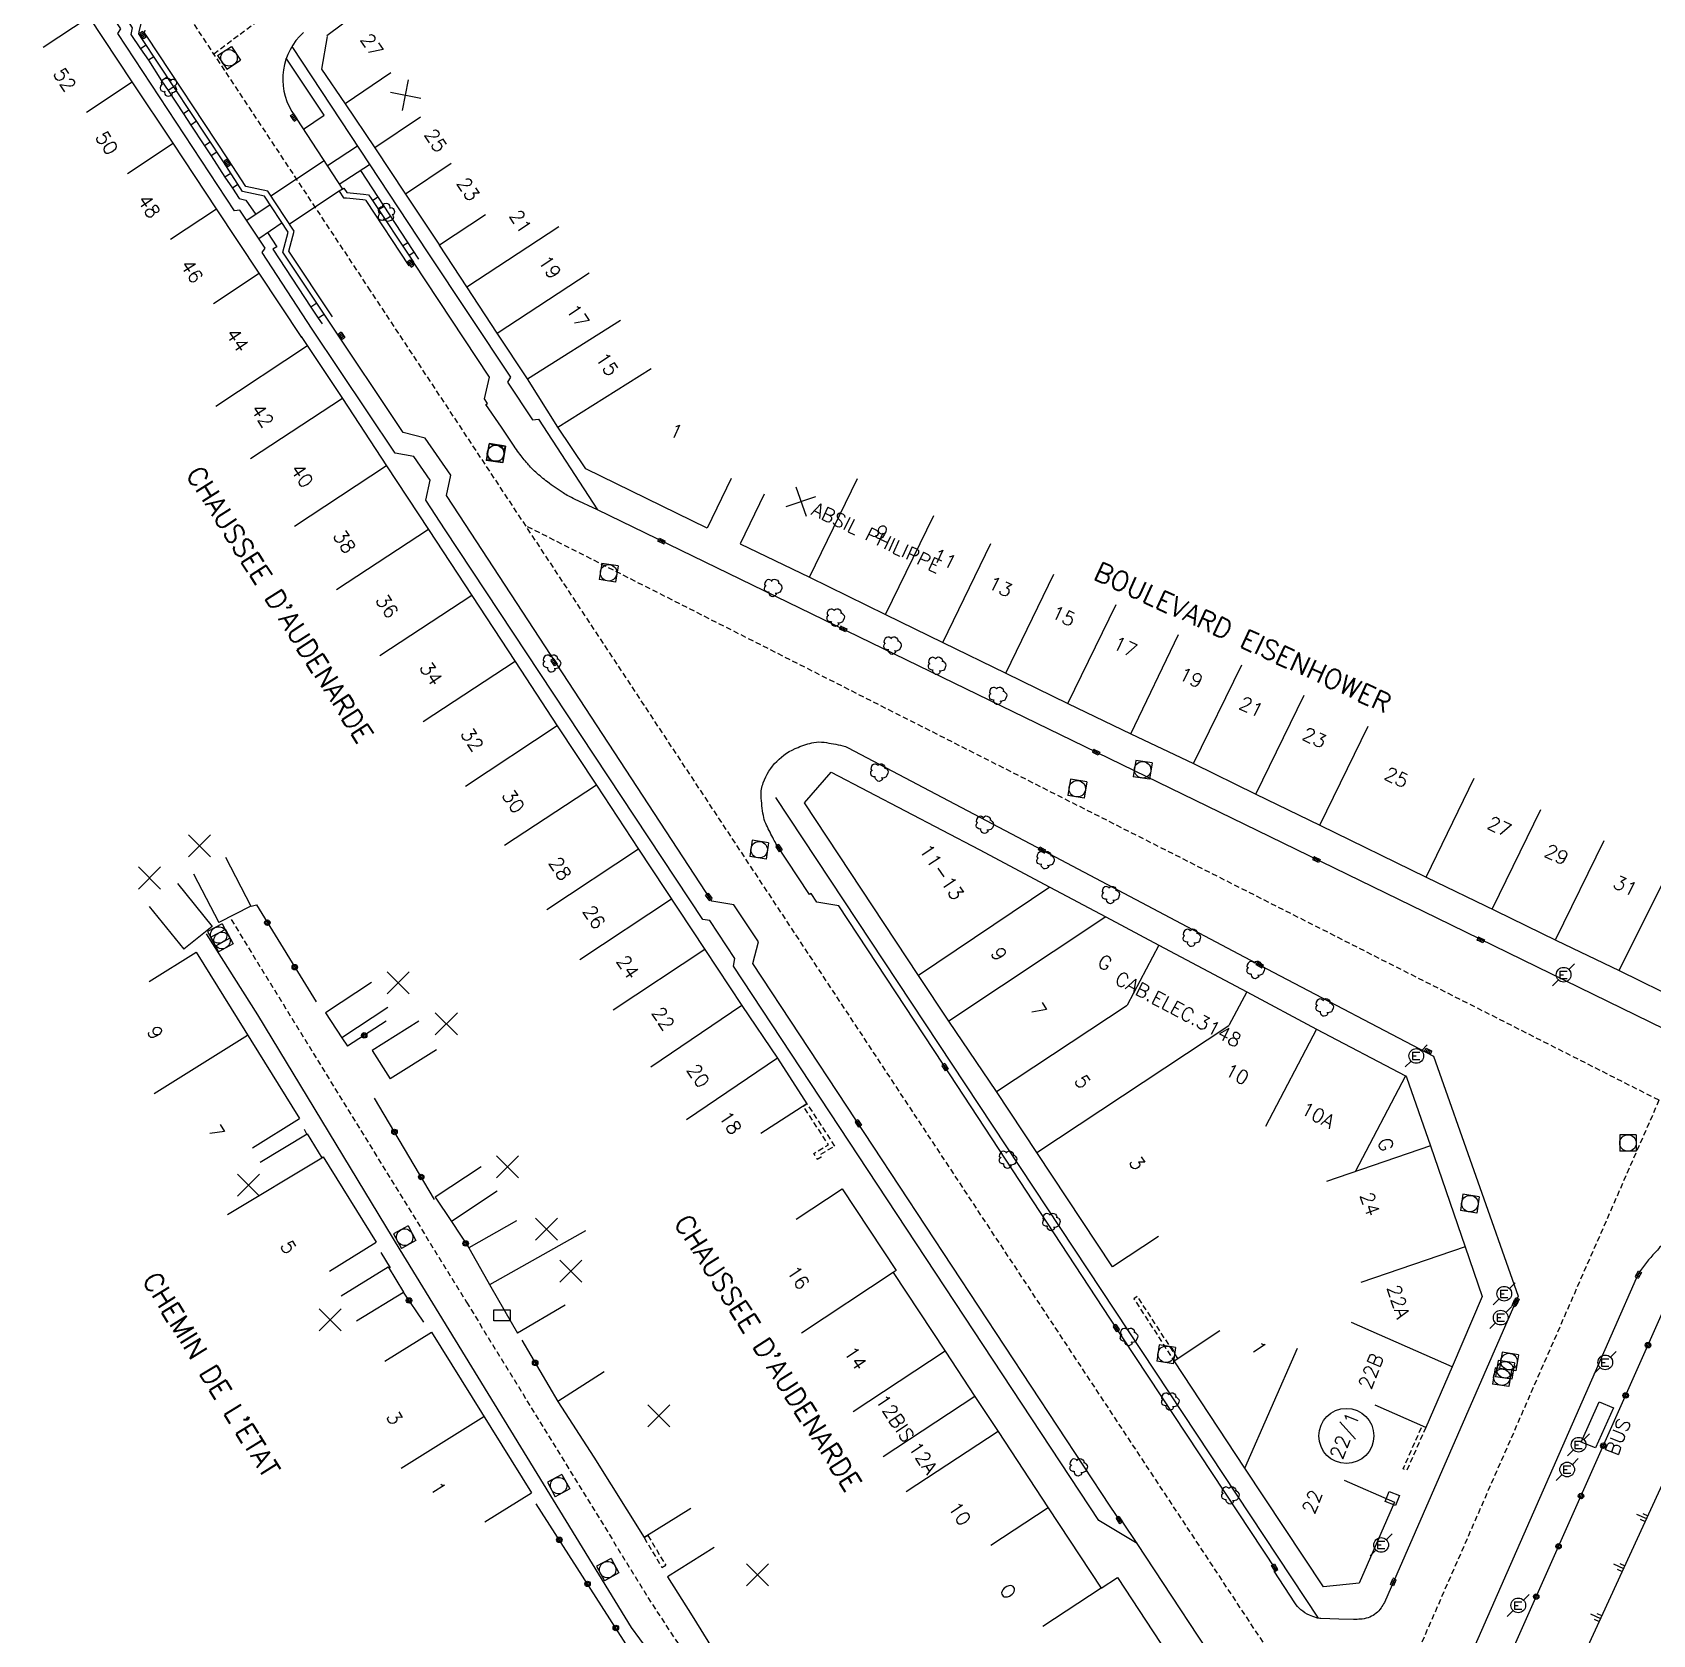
# Model space of a CAD drawing. Header units: millimetres. Extents: x 79999 to 81000, y 145000 to 146000.
# Drawn here: x 80578.2 to 80725.4, y 145427.9 to 145573.5 of the extents above; entities that cross this region are included whole.
import ezdxf
from ezdxf.enums import TextEntityAlignment as Align

# ---------------------------------------------------------------- set-up
doc = ezdxf.new("R2010")
doc.units = ezdxf.units.MM
doc.linetypes.add('DASHED', pattern=[0.75, 0.5, -0.25])
doc.layers.get('0').update_dxf_attribs({"linetype": 'CONTINUOUS'})
for name, color, linetype in [('W0001', 6, 'DASHED'), ('W0008', 7, 'CONTINUOUS'), ('W0100', 7, 'CONTINUOUS'), ('W0112', 1, 'DASHED'), ('W0211', 2, 'CONTINUOUS'), ('W0300', 7, 'CONTINUOUS'), ('W0322', 7, 'CONTINUOUS'), ('W0334', 7, 'CONTINUOUS'), ('W0400', 7, 'CONTINUOUS'), ('W0420', 7, 'CONTINUOUS'), ('W0471', 7, 'CONTINUOUS'), ('w0984', 7, 'CONTINUOUS'), ('W0989', 7, 'CONTINUOUS'), ('W0991', 7, 'CONTINUOUS'), ('W1102', 7, 'CONTINUOUS'), ('W1471', 7, 'CONTINUOUS')]:
    doc.layers.add(name, color=color, linetype=linetype)
doc.styles.get("Standard").update_dxf_attribs({"font": 'romans.shx', "width": 0.85})

# ---------------------------------------------------------------- blocks, each defined once
blk = doc.blocks.new('T420')
for p, q in [((0.75, 0.75), (-0.75, 0.75)), ((-0.75, 0.75), (-0.75, -0.75)), ((0.75, 0.75), (0.75, -0.75)), ((0.75, -0.75), (-0.75, -0.75))]:
    blk.add_line(p, q)
blk.add_ellipse((0, 0), major_axis=(-0.53, 0.53), ratio=1, start_param=3.926991, end_param=10.210176)
blk = doc.blocks.new('t322o')
at = {"color": 0, "linetype": 'Continuous'}
for radius in [0.25, 0.15]:
    blk.add_circle((0, 0), radius, dxfattribs=at)
blk = doc.blocks.new('t991o')
at = {"color": 0, "linetype": 'Continuous'}
for p, q in [((-1, 1), (1, -1)), ((-1, -1), (1, 1))]:
    blk.add_line(p, q, dxfattribs=at)
blk = doc.blocks.new('T400')
for p, q in [((-0.15, 0.3), (0.15, 0.3)), ((-0.15, -0.25), (-0.15, 0.3)), ((-0.15, 0.15), (0.15, 0.15)), ((-0.15, 0), (0.15, 0)), ((0.15, 0.3), (0.15, -0.25)), ((-0.15, -0.15), (0.15, -0.15)), ((-0.15, -0.25), (-0.15, -0.3)), ((-0.15, -0.3), (0.15, -0.3)), ((0.15, -0.3), (0.15, -0.25))]:
    blk.add_line(p, q)
blk = doc.blocks.new('T471')
for p, q in [((-0.333334, 0.333334), (-0.333334, -0.333334)), ((-0.333334, 0.333334), (0.333334, 0.333334)), ((-0.333334, 0), (0, 0)), ((0.500001, 0.500001), (1.000002, 1.000002)), ((-0.500001, -0.500001), (-1.000002, -1.000002)), ((-0.333334, -0.333334), (0.333334, -0.333334))]:
    blk.add_line(p, q)
blk.add_ellipse((0, 0), major_axis=(0.471405, 0.471405), ratio=1, start_param=5.4977871438, end_param=11.780972451)
blk = doc.blocks.new('t211o')
at = {"color": 0, "linetype": 'Continuous'}
for p, q in [((-0.29, 0.5), (-0.29, 0)), ((0, 1), (0, 0)), ((0.29, 0.5), (0.29, 0))]:
    blk.add_line(p, q, dxfattribs=at)
blk = doc.blocks.new('T300')
for p, q in [((-0.8, 0.51), (-0.86, 0.34)), ((-0.86, 0.34), (-0.86, 0.17)), ((-0.86, 0.17), (-0.74, 0.06)), ((-0.69, 0.63), (-0.8, 0.51)), ((-0.8, -0.06), (-0.74, 0.06)), ((-0.74, 0.06), (-0.69, 0.11)), ((-0.57, 0.69), (-0.69, 0.63)), ((-0.46, 0.69), (-0.57, 0.69)), ((-0.29, 0.63), (-0.46, 0.69)), ((-0.29, 0.63), (-0.17, 0.74)), ((-0.23, 0.57), (-0.29, 0.63)), ((-0.17, 0.74), (-0.06, 0.8)), ((-0.06, 0.8), (0.06, 0.8)), ((0.06, 0.8), (0.23, 0.74)), ((0.23, 0.74), (0.34, 0.63)), ((0.34, 0.63), (0.4, 0.51)), ((0.46, 0.46), (0.34, 0.46)), ((0.4, 0.51), (0.4, 0.46)), ((0.57, 0.4), (0.46, 0.46)), ((0.57, 0.4), (0.69, 0.29)), ((0.69, 0.29), (0.74, 0.17)), ((0.74, 0.06), (0.69, -0.17)), ((0.74, 0.17), (0.74, 0.06)), ((-0.8, -0.17), (-0.8, -0.06)), ((-0.8, -0.23), (-0.8, -0.17)), ((-0.74, -0.34), (-0.8, -0.23)), ((-0.69, -0.4), (-0.74, -0.34)), ((-0.51, -0.46), (-0.69, -0.4)), ((-0.4, -0.46), (-0.51, -0.46)), ((-0.4, -0.46), (-0.34, -0.46)), ((-0.34, -0.46), (-0.34, -0.4)), ((-0.34, -0.51), (-0.34, -0.46)), ((-0.29, -0.63), (-0.34, -0.51)), ((-0.17, -0.74), (-0.29, -0.63)), ((-0.06, -0.8), (-0.17, -0.74)), ((0.06, -0.8), (-0.06, -0.8)), ((0.17, -0.74), (0.06, -0.8)), ((0.23, -0.69), (0.17, -0.74)), ((0.29, -0.46), (0.23, -0.46)), ((0.29, -0.63), (0.23, -0.69)), ((0.46, -0.4), (0.29, -0.46)), ((0.34, -0.51), (0.29, -0.63)), ((0.34, -0.51), (0.34, -0.46)), ((0.57, -0.34), (0.46, -0.4)), ((0.63, -0.29), (0.57, -0.34)), ((0.69, -0.17), (0.63, -0.29))]:
    blk.add_line(p, q)
blk = doc.blocks.new('t112o')
at = {"color": 0, "linetype": 'Continuous'}
for p, q in [((-0.5, 0.5), (0.5, 0.5)), ((-0.5, -0.5), (-0.5, 0.5)), ((0.5, 0.5), (0.5, -0.5)), ((0.5, -0.5), (-0.5, -0.5))]:
    blk.add_line(p, q, dxfattribs=at)
blk = doc.blocks.new('T1471')
at = {"color": 0, "linetype": 'Continuous', "flags": 128}
blk.add_lwpolyline([(-0.75, -0.5), (-0.75, 0.5), (0.75, 0.5), (0.75, -0.5), (-0.75, -0.5)], dxfattribs=at)

msp = doc.modelspace()

# ---------------------------------------------------------------- linework, layer by layer
at = {"layer": 'W0001'}
for points in [[(80594.69, 145571.55), (80616.17, 145587.78), (80637.26, 145603.63), (80669.31, 145627.82), (80703.52, 145653.55), (80739.84, 145680.87), (80781.85, 145712.5), (80829.36, 145748.28), (80829.42, 145748.33), (80840.73, 145756.76), (80857.61, 145769.38), (80871.47, 145779.73), (80886.09, 145790.67), (80905.37, 145805.08), (80920.96, 145816.75), (80929.56, 145823.02), (80930.01, 145823.29), (80931.91, 145823.93), (80937.25, 145825.08)], [(80608.92, 145550.04), (80513.36, 145694.45)], [(80767.37, 145457.63), (80735.35, 145471.74), (80623.02, 145528.68)], [(80596.26, 145492.9), (80617.64, 145458.14), (80634.13, 145431.31), (80646.56, 145412.21), (80648.9, 145410.25), (80665.57, 145402.69), (80673.74, 145401.14)]]:
    msp.add_lwpolyline(points, dxfattribs=at)
at = {"layer": 'W0001', "flags": 128}
for points in [[(80698.69, 145414.11), (80608.92, 145550.04)], [(80725.98, 145476.49), (80708.24, 145435.95), (80690.16, 145394.6)]]:
    msp.add_lwpolyline(points, dxfattribs=at)
at = {"layer": 'W0008'}
msp.add_line((80726.49, 145482.95), (80705.83, 145493.03), dxfattribs=at)
for points in [[(80605.46, 145547.65), (80601.5, 145553.64), (80601.98, 145555.46), (80599.59, 145559.07), (80597.59, 145559.51), (80595.96, 145562.01), (80588.61, 145573.15), (80588.4, 145573.46), (80588.46, 145573.71)], [(80687.25, 145423.02), (80678.58, 145436.22), (80677.2, 145438.26), (80677.08, 145438.18), (80676.13, 145439.6), (80652.19, 145475.94), (80643.66, 145488.92), (80644.17, 145490.89), (80641.92, 145494.23), (80641.92, 145494.23), (80639.94, 145494.57), (80616.97, 145529.67), (80615.81, 145531.44), (80616.21, 145533.28), (80613.88, 145536.65), (80611.89, 145537.15), (80605, 145547.45)], [(80678.58, 145436.22), (80675.1, 145438.3), (80641.91, 145488.67), (80642.01, 145489.37), (80639.75, 145492.83), (80639.11, 145492.92), (80615.71, 145528.32), (80613.94, 145531.01), (80614.34, 145532.82), (80612.85, 145534.96), (80611.15, 145535.29), (80603.63, 145546.54)], [(80639.38, 145420.25), (80634.9, 145425.5), (80632.63, 145428.59), (80611.62, 145462.89), (80598.67, 145484.25), (80594.03, 145491.62)]]:
    msp.add_lwpolyline(points, dxfattribs=at)
for points in [[(80602.84, 145573.49, 0.36408), (80601.77, 145566.33), (80606.38, 145559.27), (80606.08, 145559.08), (80606.47, 145558.48), (80606.47, 145558.48), (80606.74, 145558.46), (80608.22, 145558.31), (80608.46, 145558.28), (80608.49, 145558.24), (80612.41, 145552.31)], [(80705.83, 145493.03), (80705.83, 145493.03), (80687.17, 145502.12), (80671.62, 145509.68), (80646.87, 145521.72), (80629.54, 145530.12), (80627.45, 145531.11, -0.030496), (80626.42, 145531.67, -0.020639), (80625, 145532.66, -0.024125), (80623.93, 145533.55, -0.031885), (80623.2, 145534.31, -0.010621), (80622.4, 145535.3, -0.018076), (80621.97, 145535.9), (80620.82, 145537.63), (80619.41, 145539.71), (80619.54, 145539.79), (80619.28, 145540.22), (80619.72, 145542.17), (80612.84, 145552.63)], [(80765.57, 145453.56), (80738.51, 145465.43, 0.046342), (80737.48, 145465.78, 0.020822), (80735.1, 145466.23, 0.070927), (80732.72, 145466.23, 0.057129), (80729.86, 145465.5, 0.048287), (80727.56, 145464.35, 0.063269), (80726.04, 145463.1, 0.027842), (80724.48, 145461.27, 0.058643), (80723.91, 145460.28), (80721.95, 145455.82), (80697.11, 145399.31), (80694.24, 145392.81)]]:
    msp.add_lwpolyline(points, format="xyb", dxfattribs=at)
at = {"layer": 'W0008', "flags": 128}
for points in [[(80614.14, 145553.49), (80621.65, 145542.17), (80621.37, 145541.74), (80623.64, 145538.31), (80624.19, 145538.36), (80629.54, 145530.12)], [(80645.71, 145504), (80695.03, 145429.43)]]:
    msp.add_lwpolyline(points, dxfattribs=at)
msp.add_lwpolyline([(80647.76, 145508.55, -0.054943), (80649.19, 145508.99, -0.085946), (80650.14, 145509.01, -0.019587), (80651.82, 145508.69, -0.064025), (80652.31, 145508.51), (80671.13, 145498.59), (80690.93, 145488.13), (80705.49, 145480.5), (80713.18, 145458.69), (80702.17, 145433.42), (80701.03, 145430.87, -0.057853), (80700.73, 145430.36, -0.052647), (80700.28, 145429.88, -0.080461), (80699.72, 145429.54, -0.072189), (80699.02, 145429.36, -0.007942), (80698.42, 145429.31, -0.024776), (80698.23, 145429.31), (80696.89, 145429.35), (80695.26, 145429.41, -0.061461), (80694.87, 145429.47, -0.034862), (80694.22, 145429.71, -0.068248), (80693.44, 145430.2, -0.075059), (80692.89, 145430.82), (80691.03, 145433.7), (80691.19, 145433.83), (80676.08, 145456.7), (80660.94, 145479.77), (80651.47, 145494.16), (80649.48, 145494.48), (80648.96, 145495.27), (80648.81, 145495.18), (80645.76, 145499.83, -0.026165), (80645.46, 145500.35, -0.010992), (80644.83, 145501.64, -0.067051), (80644.61, 145502.35, -0.027375), (80644.41, 145504.15, -0.105042), (80644.6, 145505.33, -0.214572), (80647.76, 145508.55)], format="xyb", dxfattribs=at)
at = {"layer": 'W0100'}
for p, q in [((80595.76, 145498.57), (80598.05, 145494.13)), ((80592.85, 145497.07), (80595.15, 145492.63)), ((80591.38, 145496.17), (80594.52, 145492.27)), ((80588.81, 145494.09), (80591.95, 145490.2)), ((80588.82, 145487.29), (80593.07, 145489.93)), ((80609.01, 145487.18), (80604.84, 145484.43)), ((80610.5, 145484.93), (80606.33, 145482.17)), ((80613.3, 145483.66), (80609.07, 145481)), ((80614.93, 145481.08), (80610.7, 145478.42)), ((80598.21, 145472.18), (80602.46, 145474.82)), ((80598.9, 145470.87), (80603.18, 145473.45)), ((80618.97, 145470.45), (80614.81, 145467.68)), ((80620.44, 145468.24), (80616.28, 145465.47)), ((80622.19, 145465.53), (80617.84, 145463.07)), ((80605.19, 145460.95), (80609.43, 145463.59)), ((80606.25, 145458.73), (80610.51, 145461.35)), ((80607.66, 145456.44), (80611.92, 145459.05)), ((80626.6, 145457.87), (80622.29, 145455.34)), ((80610.21, 145452.77), (80614.45, 145455.42)), ((80630.14, 145451.83), (80625.94, 145449.11)), ((80619.32, 145438.18), (80623.56, 145440.83)), ((80638.02, 145439.4), (80633.78, 145436.75)), ((80640.13, 145435.86), (80635.91, 145433.18))]:
    msp.add_line(p, q, dxfattribs=at)
for points in [[(80604.96, 145573.22), (80613.38, 145579.53), (80616.38, 145575.53)], [(80602.68, 145545.78), (80602.68, 145545.78), (80598.81, 145551.63), (80594.93, 145557.49), (80591, 145563.44), (80587.27, 145569.02), (80583.35, 145574.93)], [(80604.98, 145573.12), (80604.48, 145570.16), (80606.62, 145567.01), (80609.3, 145563.02), (80612.09, 145558.82), (80615.18, 145554.18), (80615.18, 145554.18)], [(80680.51, 145464.11), (80676.34, 145461.36), (80669.47, 145471.75), (80665.8, 145477.29), (80661.46, 145483.67), (80658.72, 145487.81), (80648.35, 145503.51), (80650.76, 145506.3), (80664.22, 145499.26), (80670.64, 145495.85), (80675.72, 145493.15), (80680.55, 145490.59), (80688.55, 145486.35), (80694.88, 145482.96), (80702.96, 145478.7), (80703.04, 145478.58), (80705.22, 145472.34), (80708.36, 145463.18), (80709.93, 145458.65), (80707.2, 145452.28), (80704.79, 145446.77), (80700.21, 145448.78)], [(80598.05, 145494.13), (80595.15, 145492.63)], [(80594.52, 145492.27), (80591.95, 145490.2)], [(80593.07, 145489.93), (80602.46, 145474.82)], [(80604.84, 145484.43), (80606.33, 145482.17)], [(80609.07, 145481), (80610.7, 145478.42)], [(80603.18, 145473.45), (80604.49, 145471.27), (80604.62, 145471.35), (80609.43, 145463.59)], [(80614.81, 145467.68), (80616.28, 145465.47)], [(80647.6, 145465.68), (80651.76, 145468.44), (80656.69, 145461.02), (80656.42, 145460.83), (80661.12, 145453.7), (80663.84, 145449.57), (80665.94, 145446.4), (80670.49, 145439.47), (80670.49, 145439.47), (80675.3, 145432.15), (80676.78, 145433.12), (80676.78, 145433.12), (80686.52, 145418.33)], [(80617.84, 145463.07), (80619.84, 145459.53), (80622.29, 145455.34)], [(80610.51, 145461.35), (80611.92, 145459.05)], [(80614.45, 145455.42), (80623.56, 145440.83)], [(80625.94, 145449.11), (80629.21, 145444.05), (80633.78, 145436.75)], [(80635.91, 145433.18), (80638.15, 145429.65), (80642.18, 145423.13), (80642.13, 145423.1), (80647.05, 145415.25)]]:
    msp.add_lwpolyline(points, dxfattribs=at)
at = {"layer": 'W0100', "flags": 128}
for points in [[(80641.7, 145532.97), (80639.52, 145528.47), (80628.47, 145533.84), (80625.95, 145537.64), (80623.18, 145542.03), (80620.43, 145546.19), (80617.67, 145550.4), (80615.18, 145554.18)], [(80602.63, 145545.89), (80606.37, 145540.23), (80610.37, 145534.13), (80614.19, 145528.34), (80622.06, 145516.34), (80625.88, 145510.51), (80629.46, 145505.11), (80633.27, 145499.3), (80639.3, 145490.19), (80642.66, 145485.1), (80645.91, 145480.32), (80648.57, 145476.17), (80644.37, 145473.47)], [(80644.68, 145531.55), (80642.5, 145527.05), (80648.8, 145524), (80655.72, 145520.62), (80660.91, 145518.08), (80666.63, 145515.3), (80672.28, 145512.54), (80677.99, 145509.79), (80683.7, 145507.07), (80689.35, 145504.31), (80695.18, 145501.47), (80704.82, 145496.77), (80711.1, 145493.73), (80716.66, 145490.99), (80722.35, 145488.27), (80728.04, 145485.48)], [(80697.37, 145441.98), (80701.96, 145439.98), (80698.75, 145432.63), (80695.5, 145432.28), (80688.37, 145443.07), (80681.92, 145452.81), (80686.09, 145455.57)]]:
    msp.add_lwpolyline(points, dxfattribs=at)
msp.add_lwpolyline([(80718.92, 145445.44), (80720.54, 145449.09), (80721.84, 145448.54), (80720.22, 145444.9)], close=True, dxfattribs=at)
at = {"layer": 'W0112'}
for p, q in [((80633.78, 145436.75), (80634.12, 145436.95)), ((80635.4, 145434.03), (80635.74, 145434.24))]:
    msp.add_line(p, q, dxfattribs=at)
at = {"layer": 'W0112', "flags": 128}
msp.add_lwpolyline([(80649.85, 145471.32), (80649.51, 145471.12), (80649.19, 145471.66), (80650.53, 145472.45), (80648.24, 145475.95), (80648.57, 145476.17), (80651.09, 145472.32), (80649.74, 145471.52)], close=True, dxfattribs=at)
for points in [[(80682.26, 145453.03), (80678.6, 145458.67), (80678.27, 145458.46), (80681.92, 145452.81)], [(80704.79, 145446.77), (80703.06, 145442.85), (80702.74, 145442.99), (80704.46, 145446.91)]]:
    msp.add_lwpolyline(points, dxfattribs=at)
at = {"layer": 'W0112'}
for points in [[(80633.78, 145436.75), (80635.4, 145434.03)], [(80634.12, 145436.95), (80635.74, 145434.24)]]:
    msp.add_lwpolyline(points, dxfattribs=at)
at = {"layer": 'W0211'}
msp.add_lwpolyline([(80731.13, 145452.11), (80705.94, 145397.39)], dxfattribs=at)
at = {"layer": 'W0322'}
for p, q in [((80610.34, 145483.67), (80606.84, 145481.39)), ((80606.33, 145482.17), (80606.84, 145481.39)), ((80602.88, 145473.87), (80603.11, 145473.44)), ((80616.28, 145465.47), (80617.84, 145463.07)), ((80609.86, 145462.66), (80610.72, 145461.27)), ((80613.76, 145456.34), (80611.92, 145459.05)), ((80622.68, 145454.68), (80625.94, 145449.11)), ((80635.05, 145422.55), (80623.98, 145439.82))]:
    msp.add_line(p, q, dxfattribs=at)
for points in [[(80598.09, 145494.12), (80598.55, 145494.23), (80603.99, 145485.42)], [(80614.74, 145467.48), (80611.52, 145472.9), (80609.29, 145476.68)], [(80700.62, 145399.41), (80726.42, 145457.47), (80728.03, 145459.78)]]:
    msp.add_lwpolyline(points, dxfattribs=at)
at = {"layer": 'W0334'}
for p, q in [((80588.54, 145572.34), (80588.02, 145572)), ((80589.23, 145571.29), (80588.74, 145570.97)), ((80590.45, 145569.45), (80589.94, 145569.11)), ((80591.04, 145568.56), (80590.53, 145568.23)), ((80592.43, 145566.45), (80591.92, 145566.11)), ((80593.1, 145565.43), (80592.59, 145565.09)), ((80594.36, 145563.54), (80593.83, 145563.19)), ((80594.96, 145562.63), (80594.43, 145562.28)), ((80604.71, 145561.84), (80599.88, 145558.63)), ((80596.22, 145560.7), (80595.69, 145560.36)), ((80608, 145560.97), (80613.29, 145552.91)), ((80596.88, 145559.68), (80596.37, 145559.34)), ((80606.08, 145559.08), (80601.57, 145556.08)), ((80599.8, 145557.83), (80597.69, 145556.41)), ((80609.6, 145558.53), (80609.11, 145558.2)), ((80610.15, 145557.69), (80609.66, 145557.37)), ((80598.77, 145554.78), (80600.88, 145556.22)), ((80610.74, 145556.79), (80610.26, 145556.47)), ((80612.32, 145554.39), (80611.84, 145554.07)), ((80612.89, 145553.53), (80612.41, 145553.21)), ((80604.03, 145548.9), (80603.5, 145548.55)), ((80604.71, 145547.88), (80604.18, 145547.53))]:
    msp.add_line(p, q, dxfattribs=at)
for points in [[(80603.63, 145546.54), (80603.63, 145546.54), (80599.09, 145553.5), (80599.35, 145553.9), (80597.06, 145557.36), (80596.55, 145557.3), (80585.95, 145573.39), (80586.24, 145573.82), (80583.93, 145577.3), (80583.41, 145577.22), (80535.22, 145650.14), (80535.27, 145650.97), (80532.96, 145654.47), (80532.4, 145654.39), (80518.39, 145675.61)], [(80605, 145547.45), (80600.96, 145553.55), (80601.44, 145555.37), (80599.28, 145558.63), (80597.28, 145559.06), (80595.55, 145561.73), (80588.15, 145572.94), (80587.86, 145573.37), (80587.94, 145573.71), (80588.32, 145575.25), (80586.14, 145578.63), (80584.18, 145578.93), (80580.02, 145585.2), (80566.18, 145606.25), (80550.67, 145629.74), (80537.03, 145650.44), (80537.19, 145652.44), (80537.69, 145652.41)], [(80586.42, 145575.24), (80587.26, 145573.92), (80587.16, 145573.31), (80588.02, 145572), (80588.74, 145570.97), (80589.94, 145569.11), (80590.53, 145568.23), (80591.92, 145566.11), (80592.59, 145565.09), (80593.83, 145563.19), (80594.43, 145562.28), (80595.69, 145560.36), (80596.37, 145559.34), (80596.98, 145558.41), (80597.58, 145558.26), (80598.49, 145556.95)], [(80601.78, 145572.23), (80614.14, 145553.49)], [(80602.84, 145564.7), (80604.7, 145565.99), (80601.27, 145571.16)], [(80607.74, 145563.17), (80605, 145561.38)], [(80606.08, 145559.72), (80608.83, 145561.51)], [(80606.38, 145559.27), (80606.5, 145559.35), (80606.76, 145558.96), (80608.27, 145558.8), (80608.74, 145558.76), (80608.91, 145558.51), (80612.84, 145552.63)], [(80599.56, 145555.32), (80600.41, 145554.02), (80600.04, 145553.8), (80603.5, 145548.55), (80604.18, 145547.53), (80604.53, 145547.02)]]:
    msp.add_lwpolyline(points, dxfattribs=at)
at = {"layer": 'W1102'}
for p, q in [((80579.18, 145572.16), (80583.35, 145574.93)), ((80610.76, 145569.82), (80606.62, 145567.01)), ((80583.11, 145566.25), (80587.27, 145569.02)), ((80613.45, 145565.81), (80609.3, 145563.02)), ((80586.83, 145560.68), (80591, 145563.44)), ((80616.25, 145561.58), (80612.09, 145558.82)), ((80590.76, 145554.73), (80594.93, 145557.49)), ((80619.36, 145556.92), (80615.18, 145554.18)), ((80594.65, 145548.87), (80598.81, 145551.63)), ((80715.22, 145502.86), (80710.83, 145493.88)), ((80720.96, 145500.06), (80716.57, 145491.08)), ((80589.26, 145477.11), (80597.76, 145482.39)), ((80595.92, 145466.12), (80604.49, 145471.27)), ((80628.44, 145464.63), (80619.74, 145459.71)), ((80611.7, 145443.05), (80619.23, 145447.75))]:
    msp.add_line(p, q, dxfattribs=at)
at = {"layer": 'W1102', "flags": 128}
for points in [[(80617.67, 145550.4), (80626.03, 145555.88)], [(80620.43, 145546.19), (80628.79, 145551.67)], [(80623.18, 145542.03), (80631.63, 145547.37)], [(80603.21, 145545.02), (80594.87, 145539.51)], [(80625.95, 145537.64), (80634.41, 145542.98)], [(80606.37, 145540.23), (80598.01, 145534.76)], [(80610.37, 145534.13), (80602.03, 145528.61)], [(80648.8, 145524), (80653.16, 145532.99)], [(80655.72, 145520.62), (80660.11, 145529.6)], [(80614.19, 145528.34), (80605.83, 145522.86)], [(80660.91, 145518.08), (80665.28, 145527.08)], [(80666.63, 145515.3), (80671, 145524.29)], [(80618.12, 145522.34), (80609.76, 145516.86)], [(80672.28, 145512.54), (80676.67, 145521.53)], [(80677.99, 145509.79), (80682.34, 145518.79)], [(80622.06, 145516.34), (80613.7, 145510.86)], [(80683.7, 145507.07), (80688.08, 145516.06)], [(80689.35, 145504.31), (80693.74, 145513.3)], [(80625.88, 145510.51), (80617.55, 145504.99)], [(80695.18, 145501.47), (80699.56, 145510.46)], [(80629.46, 145505.11), (80621.1, 145499.63)], [(80704.82, 145496.77), (80709.2, 145505.76)], [(80633.27, 145499.3), (80624.93, 145493.78)], [(80722.35, 145488.27), (80726.81, 145497.21)], [(80670.64, 145495.85), (80658.72, 145487.81)], [(80636.28, 145494.75), (80627.94, 145489.24)], [(80675.72, 145493.15), (80661.46, 145483.67)], [(80639.3, 145490.19), (80630.96, 145484.68)], [(80680.55, 145490.59), (80677.66, 145485.13)], [(80688.55, 145486.35), (80686.91, 145483.28)], [(80642.66, 145485.1), (80634.39, 145479.48)], [(80665.8, 145477.29), (80677.66, 145485.13)], [(80669.47, 145471.75), (80686.91, 145483.28)], [(80694.88, 145482.96), (80690.22, 145474.11)], [(80645.91, 145480.32), (80637.64, 145474.7)], [(80702.96, 145478.7), (80698.37, 145469.99)], [(80705.22, 145472.34), (80695.76, 145469.1)], [(80708.36, 145463.18), (80698.9, 145459.94)], [(80656.42, 145460.83), (80648.08, 145455.32)], [(80707.2, 145452.28), (80698.04, 145456.29)], [(80661.12, 145453.7), (80652.78, 145448.19)], [(80688.37, 145443.07), (80693.14, 145453.97)], [(80663.84, 145449.57), (80655.5, 145444.09)], [(80665.94, 145446.4), (80657.58, 145440.91)], [(80670.49, 145439.47), (80665.28, 145436.05)], [(80675.3, 145432.15), (80670, 145428.67)]]:
    msp.add_lwpolyline(points, dxfattribs=at)
at = {"layer": 'W1102'}
msp.add_circle((80697.58, 145445.99), 2.5, dxfattribs=at)

# ---------------------------------------------------------------- block references
at = {"layer": 'W0112', "rotation": 68.49599212076994}
msp.add_blockref('t112o', (80701.76, 145440.31), dxfattribs=at)
at = {"layer": 'W0211'}
for p, rotation in [((80724.86, 145438.48), 65.27975625812054), ((80722.77, 145433.94), 65.27975625827001), ((80720.68, 145429.4), 65.27975625811968)]:
    msp.add_blockref('t211o', p, dxfattribs=dict(at, rotation=rotation))
at = {"layer": 'W0300'}
for p, rotation in [((80590.57, 145568.67), 123.435017977863), ((80610.35, 145557.01), 303.498431580134), ((80645.54, 145523.03), 351.0531986864617), ((80651.22, 145520.34), 351.0531986864617), ((80656.38, 145517.8), 351.0531986864617), ((80625.44, 145516.17), 351.0531986864617), ((80660.43, 145515.96), 351.0531986864617), ((80665.97, 145513.23), 351.0531986864617), ((80655.19, 145506.26), 351.0531986864617), ((80664.77, 145501.52), 351.0531986864617), ((80670.28, 145498.3), 351.0531986864439), ((80676.21, 145495.14), 351.0531986864617), ((80683.57, 145491.25), 351.0531986864617), ((80689.37, 145488.33), 351.0531986864452), ((80695.64, 145484.92), 351.0531986864617), ((80666.87, 145471.09), 351.0531986864617), ((80670.82, 145465.43), 351.0531986864603), ((80677.87, 145454.99), 351.0531986864452), ((80681.62, 145449.12), 351.0531986864617), ((80673.29, 145443.14), 351.0531986864617), ((80687.08, 145440.59), 351.0531986864617)]:
    msp.add_blockref('T300', p, dxfattribs=dict(at, rotation=rotation))
at = {"layer": 'W0322'}
for p, rotation in [((80599.55, 145492.62), 301.6928171331963), ((80602.04, 145488.58), 301.6928171331963), ((80608.35, 145482.38), 212.9980189561226), ((80611.1, 145473.61), 120.5047207007659), ((80613.53, 145469.52), 120.7626103614079), ((80617.57, 145463.48), 303.0070452205051), ((80612.42, 145458.3), 124.0825575339305), ((80724.99, 145454.24), 66.04092047951616), ((80623.88, 145452.63), 300.371014434895), ((80722.96, 145449.67), 66.04092047951616), ((80720.93, 145445.1), 66.04092047951616), ((80718.9, 145440.53), 66.04092047951616), ((80626.08, 145436.55), 122.6596571656314), ((80716.86, 145435.96), 66.04092047951616), ((80628.64, 145432.55), 122.6596571656314), ((80714.83, 145431.39), 66.04092047951616), ((80631.21, 145428.55), 122.6596571656314)]:
    msp.add_blockref('t322o', p, dxfattribs=dict(at, rotation=rotation))
at = {"layer": 'W0400'}
for p, rotation in [((80588.25, 145573.25), 213.446837241584), ((80601.95, 145565.78), 33.11437841390197), ((80595.92, 145561.63), 213.005742251956), ((80612.57, 145552.52), 33.49843158013405), ((80606.3, 145545.94), 215.7333038956734), ((80635.37, 145527.29), 64.06792345777286), ((80651.86, 145519.3), 244.0836462010218), ((80625.59, 145516.28), 212.8188564832562), ((80674.84, 145508.12), 244.1380171397283), ((80646.04, 145499.4), 213.2169180705434), ((80669.93, 145499.23), 61.92180082775865), ((80694.85, 145498.35), 243.8382214464988), ((80639.65, 145494.97), 35.75370603229489), ((80709.78, 145491.05), 243.8162113891479), ((80689.72, 145488.78), 61.75881836830428), ((80705.02, 145480.95), 62.17603470359757), ((80661.12, 145479.49), 211.6603666485654), ((80653.25, 145474.38), 214.0089808780242), ((80724.11, 145460.65), 330.8808490414992), ((80712.91, 145458.07), 157.0011287972721), ((80713.03, 145458.22), 335.6437286342627), ((80676.69, 145455.79), 213.9900811334372), ((80676.95, 145438.35), 213.2390012845618), ((80691.07, 145434.03), 31.45458965226756), ((80701.85, 145432.72), 156.0228725261374)]:
    msp.add_blockref('T400', p, dxfattribs=dict(at, rotation=rotation))
at = {"layer": 'W0420'}
for p, rotation in [((80596.07, 145571.19), 123.435017977863), ((80620.28, 145535.25), 351.0531986864617), ((80620.32, 145535.29), 351.0531986864452), ((80630.55, 145524.41), 351.0531986864617), ((80679.07, 145506.51), 351.0531986864603), ((80673.13, 145504.79), 351.0531986864617), ((80644.23, 145499.25), 351.0531986864617), ((80595.13, 145491.51), 28.27406596466486), ((80595.43, 145491), 28.27406596466486), ((80708.8, 145467.1), 351.0531986864617), ((80612.03, 145464.05), 28.27406596466486), ((80681.21, 145453.41), 351.0531986864617), ((80712.36, 145452.75), 351.0531986864617), ((80711.71, 145451.33), 351.0531986864452), ((80712, 145452), 351.0531986864439), ((80626.01, 145441.48), 28.27406596466486), ((80630.47, 145433.85), 28.27406596466486)]:
    msp.add_blockref('T420', p, dxfattribs=dict(at, rotation=rotation))
msp.add_blockref('T420', (80723.16, 145472.6), dxfattribs=at)
at = {"layer": 'W0471'}
for p in [(80717.32, 145487.89), (80703.93, 145480.52), (80711.92, 145458.91), (80711.6, 145456.74), (80721.1, 145452.67), (80718.68, 145445.19), (80717.64, 145442.94), (80700.74, 145436.09), (80713.2, 145430.6)]:
    msp.add_blockref('T471', p, dxfattribs=at)
at = {"layer": 'W0991'}
for p, rotation in [((80612.11, 145567.8), 33.87767667743867), ((80648.03, 145530.89), 334.126730598025), ((80593.38, 145499.6), 90), ((80588.84, 145496.68), 90), ((80611.43, 145487.16), 90), ((80615.81, 145483.44), 90), ((80621.37, 145470.45), 90), ((80597.83, 145468.77), 90), ((80624.92, 145464.77), 90), ((80627.12, 145460.95), 90), ((80605.25, 145456.53), 90), ((80635.12, 145447.81), 90), ((80644.09, 145433.37), 90)]:
    msp.add_blockref('t991o', p, dxfattribs=dict(at, rotation=rotation))
at = {"layer": 'W1471', "rotation": 0.1499446072588414}
msp.add_blockref('T1471', (80620.87, 145456.95), dxfattribs=at)

# ---------------------------------------------------------------- texts
at = {"layer": 'w0984'}
for s, rotation, p in [('ABSIL PHILIPPE', 334.791, (80654.89, 145527.6)), ('CAB.ELEC.3148', 332.037, (80682.31, 145484.74)), ('BUS', 68.544, (80722.25, 145445.91))]:
    msp.add_text(s, height=1.25, rotation=rotation, dxfattribs=at).set_placement(p, align=Align.MIDDLE)
at = {"layer": 'W0989'}
for s, rotation, p in [("CHAUSSEE D'AUDENARDE", 302.571, (80600.67, 145521.53)), ('BOULEVARD EISENHOWER', 335.25, (80688.17, 145518.55)), ("CHAUSSEE D'AUDENARDE", 302.571, (80645.02, 145453.54)), ("CHEMIN DE L'ETAT", 301.5671, (80594.44, 145451.55))]:
    msp.add_text(s, height=1.75, rotation=rotation, dxfattribs=at).set_placement(p, align=Align.MIDDLE)
at = {"layer": 'W0991'}
for s, rotation, p in [('27', 304.2122, (80609.04, 145572.35)), ('52', 303.5546, (80581.14, 145569.21)), ('50', 303.739, (80584.97, 145563.46)), ('25', 303.508, (80614.85, 145563.69)), ('23', 303.7011, (80617.8, 145559.26)), ('48', 303.4659, (80588.8, 145557.7)), ('21', 303.75, (80622.56, 145556.32)), ('19', 303.75, (80625.22, 145552.19)), ('46', 303.5396, (80592.7, 145551.8)), ('17', 303.75, (80627.76, 145547.75)), ('44', 303.4976, (80596.83, 145545.56)), ('15', 303.75, (80630.43, 145543.36)), ('42', 303.75, (80599.1, 145538.69)), ('1', 334.791, (80636.69, 145537.27)), ('40', 303.75, (80602.7, 145533.23)), ('38', 303.75, (80606.57, 145527.24)), ('9', 334.791, (80655.35, 145528.08)), ('11', 334.791, (80661.08, 145525.68)), ('13', 334.791, (80666.14, 145523.15)), ('36', 303.75, (80610.43, 145521.38)), ('15', 334.791, (80671.88, 145520.49)), ('17', 334.791, (80677.47, 145517.69)), ('34', 303.75, (80614.43, 145515.25)), ('19', 334.791, (80683.47, 145514.89)), ('21', 334.791, (80688.94, 145512.23)), ('32', 303.75, (80618.16, 145509.25)), ('23', 334.791, (80694.67, 145509.43)), ('25', 334.791, (80702.13, 145505.83)), ('30', 303.75, (80621.9, 145503.66)), ('27', 333.9678, (80711.48, 145501.35)), ('11-13', 303.75, (80660.82, 145497.23)), ('29', 333.9649, (80716.68, 145498.81)), ('28', 303.75, (80626.16, 145497.53)), ('31', 334.791, (80722.93, 145495.97)), ('26', 303.75, (80629.23, 145493.13)), ('9', 303.75, (80666.02, 145489.77)), ('24', 303.75, (80632.29, 145488.6)), ('G', 332.037, (80675.65, 145489)), ('7', 303.75, (80669.62, 145484.71)), ('22', 303.75, (80635.5, 145483.91)), ('9', 301.8351, (80589.36, 145482.63)), ('20', 303.75, (80638.7, 145478.72)), ('10', 332.037, (80687.65, 145478.87)), ('5', 303.75, (80673.62, 145478.18)), ('18', 303.75, (80641.63, 145474.45)), ('10A', 332.037, (80694.98, 145475.14)), ('7', 301.8352, (80594.94, 145473.65)), ('G', 288.009, (80701.16, 145472.46)), ('3', 303.75, (80678.58, 145470.78)), ('24', 289.3661, (80699.72, 145467.07)), ('5', 301.8346, (80601.47, 145463.14)), ('16', 303.75, (80647.79, 145460.39)), ('22A', 288.009, (80702.31, 145458.19)), ('1', 303.75, (80689.64, 145454)), ('14', 303.75, (80652.99, 145453.06)), ('22B', 68.544, (80699.81, 145451.87)), ('12BIS', 303.75, (80656.59, 145447.6)), ('3', 301.8344, (80611.1, 145447.62)), ('22/1', 68.544, (80697.5, 145445.99)), ('12A', 303.75, (80659.12, 145444.01)), ('1', 301.8337, (80615.08, 145441.22)), ('10', 303.75, (80662.45, 145438.94)), ('22', 68.544, (80694.48, 145440.02)), ('O', 303.75, (80666.85, 145431.88))]:
    msp.add_text(s, height=1.25, rotation=rotation, dxfattribs=at).set_placement(p, align=Align.MIDDLE)

doc.saveas('drawing.dxf')
